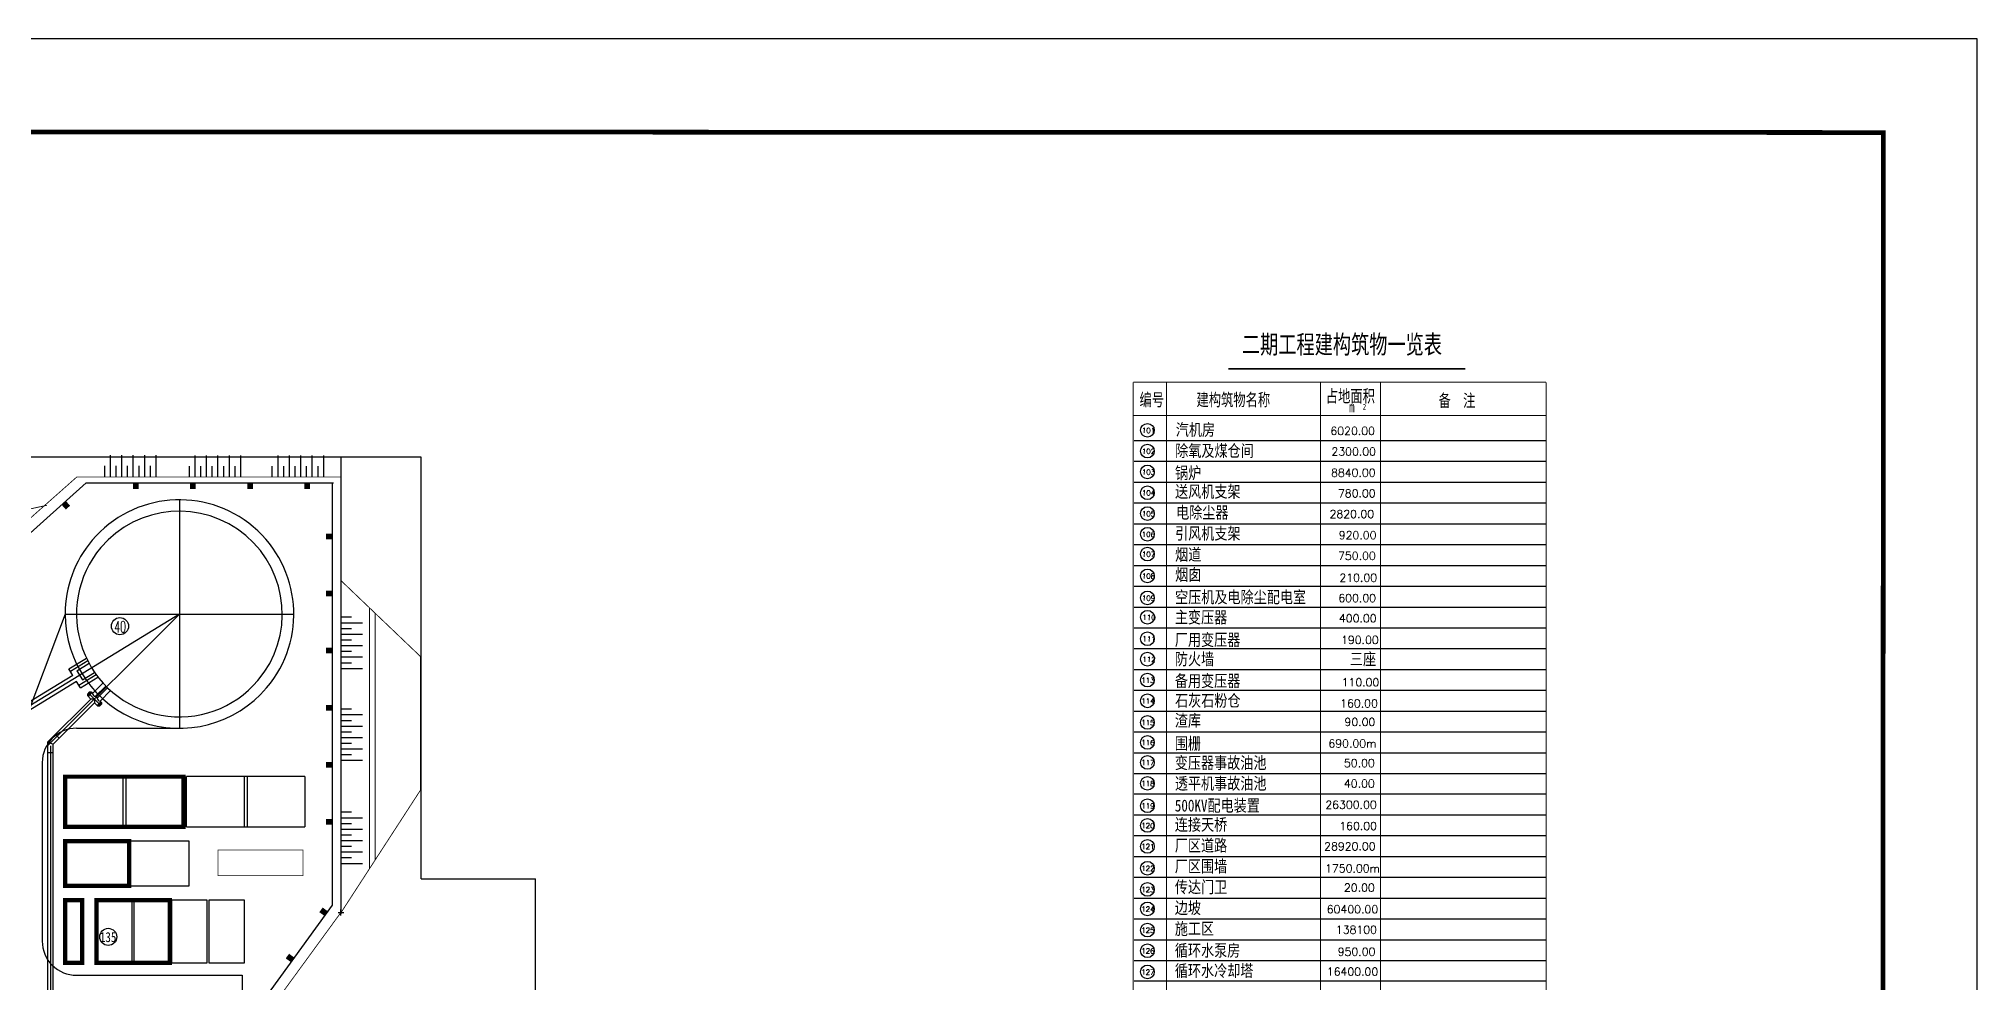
# Model space of a CAD drawing. Extents: x 532522 to 2902776, y -101917278 to 111238625.
# Drawn here: x 2902098 to 2902776, y 2549390 to 2549721 of the extents above; entities that cross this region are included whole.
import ezdxf
from ezdxf.enums import TextEntityAlignment as Align

# ---------------------------------------------------------------- set-up
doc = ezdxf.new("R2010")
doc.units = 0
doc.header["$LTSCALE"] = 1000
doc.header["$MEASUREMENT"] = 0
doc.linetypes.add('DASH', pattern=[0.35, 0.25, -0.1])
doc.linetypes.add('DASHDOT', pattern=[1, 0.5, -0.25, 0, -0.25])
for name, color, linetype in [('1', 7, 'CONTINUOUS'), ('15', 7, 'CONTINUOUS'), ('24', 7, 'CONTINUOUS'), ('3', 7, 'CONTINUOUS'), ('NEW编号', 2, 'CONTINUOUS'), ('PUB_DIM', 3, 'CONTINUOUS'), ('广东火电图框', 7, 'CONTINUOUS'), ('征地红线', 20, 'CONTINUOUS'), ('循环水管', 5, 'DASH'), ('水工循环水管沟', 6, 'CONTINUOUS'), ('边坡', 3, 'CONTINUOUS'), ('道路', 5, 'CONTINUOUS')]:
    doc.layers.add(name, color=color, linetype=linetype)
doc.styles.add('_COMPLEX', font='COMPLEX.shx', dxfattribs={"width": 0.6})
doc.styles.add('GEDITXT', font='', dxfattribs={"height": 0.2})
doc.styles.add('HZ', font='rs', dxfattribs={"width": 0.8, "bigfont": 'hztxt'})
doc.styles.add('HZ1', font='', dxfattribs={"width": 0.72})
doc.styles.get('GEDITXT').set_extended_font_data('SimSun')
doc.styles.get('HZ1').set_extended_font_data('SimSun')

msp = doc.modelspace()

# ---------------------------------------------------------------- linework, layer by layer
at = {"layer": '1', "color": 1, "linetype": 'Continuous'}
for p, q in [((2901985.87, 2549449.33), (2902114.71, 2549565.33)), ((2902114.71, 2549565.33), (2902201.24, 2549565.33)), ((2902200.87, 2549565.33), (2902200.87, 2549417.37)), ((2902200.87, 2549417.37), (2902176.87, 2549384.33))]:
    msp.add_line(p, q, dxfattribs=at)
at = {"layer": '1', "linetype": 'DASHDOT', "ltscale": 50}
for p, q in [((2902147.37, 2549559.33), (2902147.37, 2549479.33)), ((2902107.37, 2549519.33), (2902187.37, 2549519.33))]:
    msp.add_line(p, q, dxfattribs=at)
at = {"layer": '1', "color": 1, "linetype": 'Continuous', "const_width": 2}
for points in [[(2902132.08, 2549563.08), (2902132.08, 2549565.33)], [(2902152.08, 2549563.08), (2902152.08, 2549565.33)], [(2902172.08, 2549563.08), (2902172.08, 2549565.33)], [(2902192.08, 2549563.08), (2902192.08, 2549565.33)], [(2902108.38, 2549556.6), (2902106.87, 2549558.28)], [(2902198.62, 2549546.53), (2902200.87, 2549546.53)], [(2902198.62, 2549526.53), (2902200.87, 2549526.53)], [(2902198.62, 2549506.53), (2902200.87, 2549506.53)], [(2902198.62, 2549486.53), (2902200.87, 2549486.53)], [(2902198.62, 2549466.53), (2902200.87, 2549466.53)], [(2902198.62, 2549446.53), (2902200.87, 2549446.53)], [(2902196.91, 2549415.75), (2902198.73, 2549414.42)], [(2902185.15, 2549399.57), (2902186.98, 2549398.24)]]:
    msp.add_lwpolyline(points, dxfattribs=at)
at = {"layer": '1', "color": 255, "linetype": 'Continuous', "const_width": 1.5, "flags": 128}
for points in [[(2902107.37, 2549462.39), (2902148.79, 2549462.39), (2902148.79, 2549444.79), (2902107.37, 2549444.79), (2902107.37, 2549462.39)], [(2902107.37, 2549439.79), (2902129.77, 2549439.79), (2902129.77, 2549424.19), (2902107.37, 2549424.19), (2902107.37, 2549439.79)], [(2902113.37, 2549419.19), (2902113.37, 2549397.19), (2902107.37, 2549397.19), (2902107.37, 2549419.19), (2902113.37, 2549419.19)], [(2902118.37, 2549419.19), (2902143.97, 2549419.19), (2902143.97, 2549397.19), (2902118.37, 2549397.19), (2902118.37, 2549419.19)]]:
    msp.add_lwpolyline(points, dxfattribs=at)
at = {"layer": '1', "color": 1, "linetype": 'Continuous'}
for start, end in [(319.73694, 139.73694), (139.73694, 319.73694)]:
    msp.add_arc((2902147.37, 2549519.33), 36, start, end, dxfattribs=at)
at = {"layer": '15', "color": 255}
msp.add_circle((2902122.47, 2549406.28), 3, dxfattribs=at)
at = {"layer": '24', "color": 7}
for p, q in [((2902481.44, 2549580.12), (2902625.6, 2549580.12)), ((2902481.44, 2549572.83), (2902625.6, 2549572.83)), ((2902481.44, 2549565.54), (2902625.6, 2549565.54)), ((2902481.44, 2549558.25), (2902625.6, 2549558.25)), ((2902481.44, 2549550.96), (2902625.6, 2549550.96)), ((2902481.44, 2549543.67), (2902625.6, 2549543.67)), ((2902481.44, 2549536.38), (2902625.6, 2549536.38)), ((2902481.44, 2549529.09), (2902625.6, 2549529.09)), ((2902481.44, 2549521.8), (2902625.6, 2549521.8)), ((2902481.44, 2549514.51), (2902625.6, 2549514.51)), ((2902481.44, 2549507.22), (2902625.6, 2549507.22)), ((2902481.44, 2549499.93), (2902625.6, 2549499.93)), ((2902481.44, 2549492.64), (2902625.6, 2549492.64)), ((2902481.44, 2549485.35), (2902625.6, 2549485.35)), ((2902481.44, 2549478.06), (2902625.6, 2549478.06)), ((2902481.44, 2549470.77), (2902625.6, 2549470.77)), ((2902481.44, 2549463.48), (2902625.6, 2549463.48)), ((2902481.44, 2549456.33), (2902625.6, 2549456.33)), ((2902481.44, 2549449.04), (2902625.6, 2549449.04)), ((2902481.44, 2549441.75), (2902625.6, 2549441.75)), ((2902481.44, 2549434.46), (2902625.6, 2549434.46)), ((2902481.44, 2549427.17), (2902625.6, 2549427.17)), ((2902481.44, 2549419.88), (2902625.6, 2549419.88)), ((2902481.44, 2549412.59), (2902625.6, 2549412.59)), ((2902481.44, 2549405.3), (2902625.6, 2549405.3)), ((2902481.44, 2549398.01), (2902625.6, 2549398.01)), ((2902481.44, 2549390.91), (2902625.6, 2549390.91))]:
    msp.add_line(p, q, dxfattribs=at)
for points, const_width in [([(2902514.41, 2549605.2), (2902597.3, 2549605.2)], 0.518), ([(2902481.15, 2549600.52), (2902481.15, 2549194.43)], 0.35), ([(2902481.15, 2549600.52), (2902625.6, 2549600.52)], 0.35), ([(2902492.78, 2549600.52), (2902492.78, 2549194.43)], 0.35), ([(2902546.61, 2549600.52), (2902546.61, 2549194.43)], 0.35), ([(2902567.6, 2549600.52), (2902567.6, 2549194.43)], 0.35), ([(2902625.6, 2549600.52), (2902625.6, 2549194.43)], 0.35), ([(2902481.15, 2549588.86), (2902625.6, 2549588.86)], 0.35)]:
    msp.add_lwpolyline(points, dxfattribs=dict(at, const_width=const_width))
for centre in [(2902486.07, 2549583.67), (2902486.07, 2549576.38), (2902486.07, 2549569.09), (2902486.07, 2549561.8), (2902486.07, 2549554.51), (2902486.07, 2549547.29), (2902486.07, 2549540.32), (2902486.07, 2549532.7), (2902486.07, 2549524.96), (2902486.07, 2549518.19), (2902486.07, 2549510.69), (2902486.07, 2549503.53), (2902486.07, 2549496.2), (2902486.07, 2549488.95), (2902486.07, 2549481.38), (2902486.07, 2549474.38), (2902486.07, 2549467.38), (2902486.07, 2549460.05), (2902486.07, 2549452.22), (2902486.07, 2549445.31), (2902486.07, 2549437.98), (2902486.07, 2549430.32), (2902486.07, 2549422.9), (2902486.07, 2549416.07), (2902486.07, 2549408.66), (2902486.07, 2549401.41), (2902486.07, 2549394)]:
    msp.add_circle(centre, 2.4, dxfattribs=at)
at = {"layer": 'NEW编号'}
msp.add_circle((2902126.56, 2549515.08), 3, dxfattribs=at)
at = {"layer": 'PUB_DIM', "linetype": 'Continuous'}
for p, q in [((2902203.88, 2549413.83), (2902203.88, 2549415.83)), ((2902202.88, 2549414.83), (2902204.88, 2549414.83))]:
    msp.add_line(p, q, dxfattribs=at)
at = {"layer": '广东火电图框', "color": 7}
msp.add_lwpolyline([(2900824.72, 2548341.66), (2902776.45, 2548341.66), (2902776.45, 2549720.79), (2900824.72, 2549720.79)], close=True, dxfattribs=at)
at = {"layer": '广东火电图框', "color": 7, "const_width": 1.64}
msp.add_lwpolyline([(2900906.85, 2548374.48), (2902743.2, 2548373.93), (2902743.59, 2549687.95), (2900907.25, 2549688.5)], close=True, dxfattribs=at)
at = {"layer": '征地红线', "color": 20}
for p, q in [((2902231.93, 2549574.24), (2902014.42, 2549574.24)), ((2902231.93, 2549426.64), (2902231.93, 2549574.24)), ((2902231.93, 2549426.64), (2902271.93, 2549426.64)), ((2902271.93, 2549256.86), (2902271.93, 2549426.64)), ((2902271.93, 2549256.86), (2902271.93, 2549426.64))]:
    msp.add_line(p, q, dxfattribs=at)
at = {"layer": '循环水管', "color": 255, "linetype": 'Continuous'}
for p, q in [((2902148.79, 2549462.39), (2902107.37, 2549462.39)), ((2902107.37, 2549462.39), (2902107.37, 2549444.79)), ((2902127.57, 2549462.39), (2902127.57, 2549444.79)), ((2902128.59, 2549462.39), (2902128.59, 2549444.79)), ((2902148.79, 2549444.79), (2902148.79, 2549462.39)), ((2902148.79, 2549462.39), (2902148.79, 2549444.79)), ((2902107.37, 2549444.79), (2902148.79, 2549444.79)), ((2902107.37, 2549424.19), (2902107.37, 2549439.79)), ((2902107.37, 2549439.79), (2902107.37, 2549424.19)), ((2902129.77, 2549439.79), (2902129.77, 2549424.19)), ((2902107.37, 2549397.19), (2902113.37, 2549397.19))]:
    msp.add_line(p, q, dxfattribs=at)
at = {"layer": '循环水管', "color": 255, "linetype": 'DASH'}
for p, q in [((2902191.23, 2549462.39), (2902149.81, 2549462.39)), ((2902191.23, 2549462.39), (2902149.81, 2549462.39)), ((2902149.81, 2549444.79), (2902149.81, 2549462.39)), ((2902170.01, 2549462.39), (2902170.01, 2549444.79)), ((2902171.03, 2549462.39), (2902171.03, 2549444.79)), ((2902191.23, 2549462.39), (2902191.23, 2549444.79)), ((2902149.81, 2549444.79), (2902191.23, 2549444.79)), ((2902150.77, 2549439.79), (2902107.37, 2549439.79)), ((2902150.77, 2549424.19), (2902150.77, 2549439.79)), ((2902107.37, 2549424.19), (2902150.77, 2549424.19))]:
    msp.add_line(p, q, dxfattribs=at)
at = {"layer": '循环水管', "color": 255, "linetype": 'Continuous', "flags": 128}
for points, const_width in [([(2902148.79, 2549462.39), (2902148.79, 2549444.79), (2902107.37, 2549444.79), (2902107.37, 2549462.39), (2902148.79, 2549462.39)], 0.5), ([(2902107.37, 2549444.79), (2902107.37, 2549462.39)], 0.25), ([(2902107.37, 2549444.79), (2902148.79, 2549444.79), (2902148.79, 2549462.39), (2902107.37, 2549462.39)], 0.25), ([(2902107.37, 2549439.79), (2902107.37, 2549424.19), (2902129.77, 2549424.19), (2902129.77, 2549439.79), (2902107.37, 2549439.79)], 0.5), ([(2902129.77, 2549439.79), (2902129.77, 2549424.19)], 0.15), ([(2902190.57, 2549436.72), (2902160.87, 2549436.72), (2902160.87, 2549427.72), (2902190.57, 2549427.72), (2902190.57, 2549436.72)], 0.25), ([(2902113.37, 2549419.19), (2902107.37, 2549419.19), (2902107.37, 2549397.19), (2902113.37, 2549397.19), (2902113.37, 2549419.19)], 0.5), ([(2902143.97, 2549419.19), (2902118.37, 2549419.19)], 0.5), ([(2902143.97, 2549419.19), (2902143.97, 2549397.19), (2902118.37, 2549397.19), (2902118.37, 2549419.19)], 0.5)]:
    msp.add_lwpolyline(points, dxfattribs=dict(at, const_width=const_width))
at = {"layer": '循环水管', "color": 255, "linetype": 'Continuous'}
msp.add_lwpolyline([(2902113.37, 2549397.19), (2902113.37, 2549419.19), (2902107.37, 2549419.19), (2902107.37, 2549397.19)], dxfattribs=at)
for points in [[(2902118.37, 2549419.19), (2902118.37, 2549397.19), (2902130.87, 2549397.19), (2902130.87, 2549419.19)], [(2902131.47, 2549419.19), (2902131.47, 2549397.19), (2902143.97, 2549397.19), (2902143.97, 2549419.19)]]:
    msp.add_lwpolyline(points, close=True, dxfattribs=at)
at = {"layer": '循环水管', "color": 255, "linetype": 'DASH'}
for points in [[(2902144.57, 2549419.19), (2902144.57, 2549397.19), (2902157.07, 2549397.19), (2902157.07, 2549419.19)], [(2902157.67, 2549419.19), (2902157.67, 2549397.19), (2902170.17, 2549397.19), (2902170.17, 2549419.19)]]:
    msp.add_lwpolyline(points, close=True, dxfattribs=at)
at = {"layer": '水工循环水管沟', "color": 255, "linetype": 'DASHDOT', "ltscale": 0.5}
for p, q in [((2902147.37, 2549519.26), (2902085.71, 2549481.47)), ((2902147.37, 2549519.26), (2902101.38, 2549473.26)), ((2902115.28, 2549502.96), (2902109.23, 2549499.26)), ((2902118.28, 2549498.06), (2902112.23, 2549494.35)), ((2902115.92, 2549492.04), (2902115.19, 2549491.32)), ((2902116.48, 2549492.04), (2902115.19, 2549490.76)), ((2902116.76, 2549491.76), (2902115.48, 2549490.48)), ((2902119.88, 2549488.65), (2902118.59, 2549487.36)), ((2902120.16, 2549488.37), (2902118.87, 2549487.08)), ((2902120.16, 2549487.8), (2902119.44, 2549487.08)), ((2902102.29, 2549473.24), (2902102.29, 2549326.54))]:
    msp.add_line(p, q, dxfattribs=at)
at = {"layer": '水工循环水管沟', "color": 255, "linetype": 'Continuous'}
for p, q in [((2902108.7, 2549500.11), (2902114.83, 2549503.86)), ((2902110.07, 2549497.87), (2902088.87, 2549484.88)), ((2902110.07, 2549497.87), (2902108.7, 2549500.11)), ((2902111.45, 2549499.45), (2902115.74, 2549502.08)), ((2902111.45, 2549499.45), (2902113.41, 2549496.25)), ((2902112.75, 2549493.5), (2902118.88, 2549497.26)), ((2902113.41, 2549496.25), (2902117.7, 2549498.88)), ((2902111.38, 2549495.74), (2902091.37, 2549483.48)), ((2902112.75, 2549493.5), (2902111.38, 2549495.74)), ((2902115.19, 2549491.32), (2902115.19, 2549490.76)), ((2902115.19, 2549490.76), (2902116.39, 2549489.56)), ((2902115.56, 2549491.68), (2902119.8, 2549487.44)), ((2902115.92, 2549492.04), (2902116.48, 2549492.04)), ((2902116.48, 2549492.04), (2902117, 2549491.53)), ((2902117, 2549491.53), (2902120.63, 2549495.16)), ((2902118, 2549490.52), (2902121.6, 2549494.13)), ((2902118, 2549490.52), (2902118.63, 2549489.9)), ((2902118.63, 2549489.9), (2902122.19, 2549493.53)), ((2902119.64, 2549488.88), (2902123.28, 2549492.52)), ((2902116.39, 2549489.56), (2902101.38, 2549474.55)), ((2902117.68, 2549488.28), (2902103.22, 2549473.82)), ((2902117.68, 2549489.56), (2902116.39, 2549489.56)), ((2902117.68, 2549489.56), (2902117.68, 2549488.28)), ((2902117.68, 2549488.28), (2902118.87, 2549487.08)), ((2902119.44, 2549487.08), (2902118.87, 2549487.08)), ((2902119.64, 2549488.88), (2902120.16, 2549488.37)), ((2902120.16, 2549488.37), (2902120.16, 2549487.8)), ((2902104.02, 2549477.21), (2902105.33, 2549475.91)), ((2902101.37, 2549340.33), (2902101.38, 2549474.55)), ((2902101.38, 2549474.55), (2902103.22, 2549473.82)), ((2902101.38, 2549470.82), (2902103.22, 2549470.82)), ((2902103.21, 2549339.32), (2902103.22, 2549473.82))]:
    msp.add_line(p, q, dxfattribs=at)
for points in [[(2902117, 2549491.53), (2902117.27, 2549490.8), (2902118, 2549490.52)], [(2902118.64, 2549489.89), (2902118.91, 2549489.16), (2902119.64, 2549488.88)]]:
    msp.add_spline(points, degree=3, dxfattribs=at)
at = {"layer": '边坡', "color": 3}
for p, q in [((2902123.24, 2549567.52), (2902123.24, 2549575.02)), ((2902127.24, 2549567.52), (2902127.24, 2549575.02)), ((2902131.24, 2549567.52), (2902131.24, 2549575.02)), ((2902135.24, 2549567.52), (2902135.24, 2549575.02)), ((2902139.24, 2549567.52), (2902139.24, 2549575.02)), ((2902152.87, 2549567.33), (2902152.87, 2549574.83)), ((2902156.87, 2549567.33), (2902156.87, 2549574.83)), ((2902160.87, 2549567.33), (2902160.87, 2549574.83)), ((2902164.87, 2549567.33), (2902164.87, 2549574.83)), ((2902168.87, 2549567.33), (2902168.87, 2549574.83)), ((2902181.87, 2549567.36), (2902181.87, 2549574.86)), ((2902185.87, 2549567.36), (2902185.87, 2549574.86)), ((2902189.87, 2549567.36), (2902189.87, 2549574.86)), ((2902193.87, 2549567.36), (2902193.87, 2549574.86)), ((2902197.87, 2549567.36), (2902197.87, 2549574.86)), ((2902121.24, 2549567.52), (2902121.24, 2549571.27)), ((2902125.24, 2549567.52), (2902125.24, 2549571.27)), ((2902129.24, 2549567.52), (2902129.24, 2549571.27)), ((2902133.24, 2549567.52), (2902133.24, 2549571.27)), ((2902137.24, 2549567.52), (2902137.24, 2549571.27)), ((2902150.87, 2549567.33), (2902150.87, 2549571.08)), ((2902154.87, 2549567.33), (2902154.87, 2549571.08)), ((2902158.87, 2549567.33), (2902158.87, 2549571.08)), ((2902162.87, 2549567.33), (2902162.87, 2549571.08)), ((2902166.87, 2549567.33), (2902166.87, 2549571.08)), ((2902179.87, 2549567.36), (2902179.87, 2549571.11)), ((2902183.87, 2549567.36), (2902183.87, 2549571.11)), ((2902187.87, 2549567.36), (2902187.87, 2549571.11)), ((2902191.87, 2549567.36), (2902191.87, 2549571.11)), ((2902195.87, 2549567.36), (2902195.87, 2549571.11)), ((2902203.88, 2549518.3), (2902207.63, 2549518.3)), ((2902203.88, 2549516.3), (2902211.38, 2549516.3)), ((2902203.88, 2549514.3), (2902207.63, 2549514.3)), ((2902203.88, 2549512.3), (2902211.38, 2549512.3)), ((2902203.88, 2549510.3), (2902207.63, 2549510.3)), ((2902203.88, 2549508.3), (2902211.38, 2549508.3)), ((2902203.88, 2549506.3), (2902207.63, 2549506.3)), ((2902203.88, 2549504.3), (2902211.38, 2549504.3)), ((2902203.88, 2549502.3), (2902207.63, 2549502.3)), ((2902203.88, 2549500.3), (2902211.38, 2549500.3)), ((2902203.88, 2549486.11), (2902207.63, 2549486.11)), ((2902203.88, 2549484.11), (2902211.38, 2549484.11)), ((2902203.88, 2549482.11), (2902207.63, 2549482.11)), ((2902203.88, 2549480.11), (2902211.38, 2549480.11)), ((2902203.88, 2549478.11), (2902207.63, 2549478.11)), ((2902203.88, 2549476.11), (2902211.38, 2549476.11)), ((2902203.88, 2549474.11), (2902207.63, 2549474.11)), ((2902203.88, 2549472.11), (2902211.38, 2549472.11)), ((2902203.88, 2549470.11), (2902207.63, 2549470.11)), ((2902203.88, 2549468.11), (2902211.38, 2549468.11)), ((2902203.88, 2549450.03), (2902207.63, 2549450.03)), ((2902203.88, 2549448.03), (2902211.38, 2549448.03)), ((2902203.88, 2549446.03), (2902207.63, 2549446.03)), ((2902203.88, 2549444.03), (2902211.38, 2549444.03)), ((2902203.88, 2549442.03), (2902207.63, 2549442.03)), ((2902203.88, 2549440.03), (2902211.38, 2549440.03)), ((2902203.88, 2549438.03), (2902207.63, 2549438.03)), ((2902203.88, 2549436.03), (2902211.38, 2549436.03)), ((2902203.88, 2549434.03), (2902207.63, 2549434.03)), ((2902203.88, 2549432.03), (2902211.38, 2549432.03))]:
    msp.add_line(p, q, dxfattribs=at)
at = {"layer": '边坡', "color": 3, "linetype": 'Continuous', "const_width": 0.3, "flags": 128}
for points in [[(2902111.47, 2549567.33), (2902001.38, 2549469.75)], [(2902111.47, 2549567.33), (2902203.88, 2549567.33)], [(2902203.88, 2549567.33), (2902203.88, 2549414.83)], [(2902101.03, 2549557.42), (2902095.18, 2549556.15), (2902088.05, 2549554.62), (2902080.16, 2549552.34), (2902074.82, 2549548.78), (2902064.13, 2549538.6), (2902057.01, 2549530.21), (2902051.92, 2549523.6), (2902049.88, 2549518.77), (2902046.83, 2549513.94), (2902043.52, 2549507.33), (2902038.68, 2549503.51), (2902027.99, 2549500.21), (2902019.09, 2549498.68), (2902011.71, 2549492.58), (2902009.42, 2549489.27), (2902006.36, 2549481.64), (2902001.23, 2549469.58), (2901982.87, 2549453.33)], [(2902213.88, 2549521.52), (2902213.88, 2549430.14)], [(2902215.88, 2549519.61), (2902215.88, 2549433.22)], [(2902203.88, 2549414.83), (2902179.37, 2549381.2)]]:
    msp.add_lwpolyline(points, dxfattribs=at)
at = {"layer": '边坡', "color": 3, "const_width": 0.3, "flags": 128}
msp.add_lwpolyline([(2902203.78, 2549414.57), (2902231.71, 2549457.65), (2902231.71, 2549504.47), (2902203.78, 2549531.17)], dxfattribs=at)
at = {"layer": '道路', "color": 4}
msp.add_line((2902203.87, 2549574.24), (2902203.87, 2549414.33), dxfattribs=at)
at = {"layer": '道路', "color": 255}
for p, q in [((2902107.37, 2549519.33), (2902092.37, 2549479.33)), ((2902111.37, 2549479.33), (2902147.37, 2549479.33)), ((2902099.37, 2549467.33), (2902099.37, 2549404.83)), ((2902111.37, 2549392.83), (2902169.37, 2549392.83)), ((2902169.37, 2549392.83), (2902169.37, 2549211.83))]:
    msp.add_line(p, q, dxfattribs=at)
at = {"layer": '道路', "color": 255, "linetype": 'Continuous'}
for points in [[(2902107.37, 2549519.33, 0.698498), (2902177.9, 2549493.48, 1), (2902116.85, 2549545.19)], [(2902116.85, 2549545.19, 0.177511), (2902107.37, 2549519.33, 0.177511)]]:
    msp.add_lwpolyline(points, format="xyb", dxfattribs=at)
at = {"layer": '道路', "color": 255}
for centre, start, end in [((2902111.37, 2549467.33), 89.99998, 179.99997), ((2902111.37, 2549404.83), 179.99997, 269.99997)]:
    msp.add_arc(centre, 12, start, end, dxfattribs=at)

# ---------------------------------------------------------------- texts
at = {"layer": '15', "color": 255, "linetype": 'Continuous', "style": 'GEDITXT', "width": 0.799859}
msp.add_text('135', height=3.5, dxfattribs=at).set_placement((2902119.58, 2549407.96), align=Align.TOP_LEFT)
at = {"layer": '24', "color": 7, "style": 'HZ1', "width": 0.72}
for s, height, p in [('二期工程建构筑物一览表', 6.48, (2902519.16, 2549610.52)), ('占地面积', 4.374, (2902548.51, 2549593.5)), ('编号', 4.374, (2902483.33, 2549592.2)), ('建构筑物名称', 4.374, (2902503.26, 2549592.2)), ('m', 3.77, (2902556.71, 2549590.02)), ('2', 2.02, (2902561.44, 2549590.92)), ('备  注', 4.374, (2902587.97, 2549591.94))]:
    msp.add_text(s, height=height, dxfattribs=at).set_placement(p)
at = {"layer": '24', "color": 7, "style": 'HZ'}
for s, p in [('101', (2902484.15, 2549582.75)), ('102', (2902484.15, 2549575.46)), ('103', (2902484.15, 2549568.17)), ('104', (2902484.15, 2549560.88)), ('105', (2902484.15, 2549553.59)), ('106', (2902484.09, 2549546.37)), ('107', (2902484.15, 2549539.4)), ('108', (2902484.15, 2549531.78)), ('109', (2902484.15, 2549524.04)), ('110', (2902484.34, 2549517.27)), ('111', (2902484.34, 2549509.77)), ('112', (2902484.34, 2549502.61)), ('113', (2902483.93, 2549495.28)), ('114', (2902483.93, 2549488.03)), ('115', (2902483.93, 2549480.46)), ('116', (2902483.93, 2549473.46)), ('117', (2902483.93, 2549466.46)), ('118', (2902483.93, 2549459.13)), ('119', (2902483.93, 2549451.3)), ('120', (2902483.93, 2549444.39)), ('121', (2902483.93, 2549437.06)), ('122', (2902483.93, 2549429.4)), ('123', (2902483.93, 2549421.98)), ('124', (2902483.93, 2549415.15)), ('125', (2902483.93, 2549407.74)), ('126', (2902483.93, 2549400.49)), ('127', (2902483.93, 2549393.08))]:
    msp.add_text(s, height=1.8, rotation=359, dxfattribs=at).set_placement(p)
for s, p in [('6020.00', (2902550.12, 2549582.06)), ('2300.00', (2902550.48, 2549574.83)), ('8840.00', (2902550.34, 2549567.42)), ('780.00', (2902552.76, 2549560.19)), ('2820.00', (2902549.83, 2549552.96)), ('920.00', (2902553.05, 2549545.55)), ('750.00', (2902552.8, 2549538.32)), ('210.00', (2902553.26, 2549530.65)), ('600.00', (2902552.89, 2549523.51)), ('400.00', (2902553.1, 2549516.45)), ('190.00', (2902553.83, 2549508.87)), ('110.00', (2902554.04, 2549494.03)), ('160.00', (2902553.53, 2549486.64)), ('90.00', (2902555.05, 2549480.14)), ('690.00m', (2902549.42, 2549472.61)), ('50.00', (2902554.85, 2549465.75)), ('40.00', (2902554.85, 2549458.58)), ('26300.00', (2902548.34, 2549451.14)), ('160.00', (2902553.22, 2549443.7)), ('28920.00', (2902547.93, 2549436.59)), ('1750.00m', (2902548.25, 2549428.86)), ('20.00', (2902554.85, 2549422.13)), ('60400.00', (2902548.84, 2549414.58)), ('138100', (2902552.03, 2549407.38)), ('950.00', (2902552.67, 2549399.67)), ('16400.00', (2902548.85, 2549392.71))]:
    msp.add_text(s, height=2.799, dxfattribs=at).set_placement(p)
at = {"layer": '3', "color": 7, "linetype": 'Continuous', "style": 'GEDITXT', "width": 0.8}
for s, p in [('汽机房', (2902496.01, 2549581.8)), ('除氧及煤仓间', (2902495.82, 2549574.41)), ('锅炉', (2902495.77, 2549566.68)), ('送风机支架', (2902495.77, 2549560.13)), ('电除尘器', (2902496.13, 2549552.79)), ('引风机支架', (2902495.77, 2549545.47)), ('烟道', (2902495.77, 2549538.08)), ('烟囱', (2902495.77, 2549531.03)), ('空压机及电除尘配电室', (2902495.77, 2549523.17)), ('主变压器', (2902495.68, 2549516.13)), ('厂用变压器', (2902495.68, 2549508.23)), ('防火墙', (2902495.68, 2549501.49)), ('三座', (2902556.95, 2549501.49)), ('备用变压器', (2902495.68, 2549493.85)), ('石灰石粉仓', (2902495.77, 2549486.95)), ('渣库', (2902495.68, 2549479.97)), ('围栅', (2902495.68, 2549471.92)), ('变压器事故油池', (2902495.68, 2549465.14)), ('透平机事故油池', (2902495.68, 2549457.92)), ('500KV配电装置', (2902495.68, 2549450.18)), ('连接天桥', (2902495.68, 2549443.51)), ('厂区道路', (2902495.68, 2549436.22)), ('厂区围墙', (2902495.68, 2549428.93)), ('传达门卫', (2902495.68, 2549421.64)), ('边坡', (2902495.68, 2549414.35)), ('施工区', (2902495.68, 2549407.06)), ('循环水泵房', (2902495.68, 2549399.44)), ('循环水冷却塔', (2902495.68, 2549392.35))]:
    msp.add_text(s, height=4.2, dxfattribs=at).set_placement(p)
at = {"layer": 'NEW编号', "style": '_COMPLEX', "width": 0.6}
msp.add_text('40', height=4, rotation=0.00003, dxfattribs=at).set_placement((2902124.57, 2549512.88))

doc.saveas('drawing.dxf')
